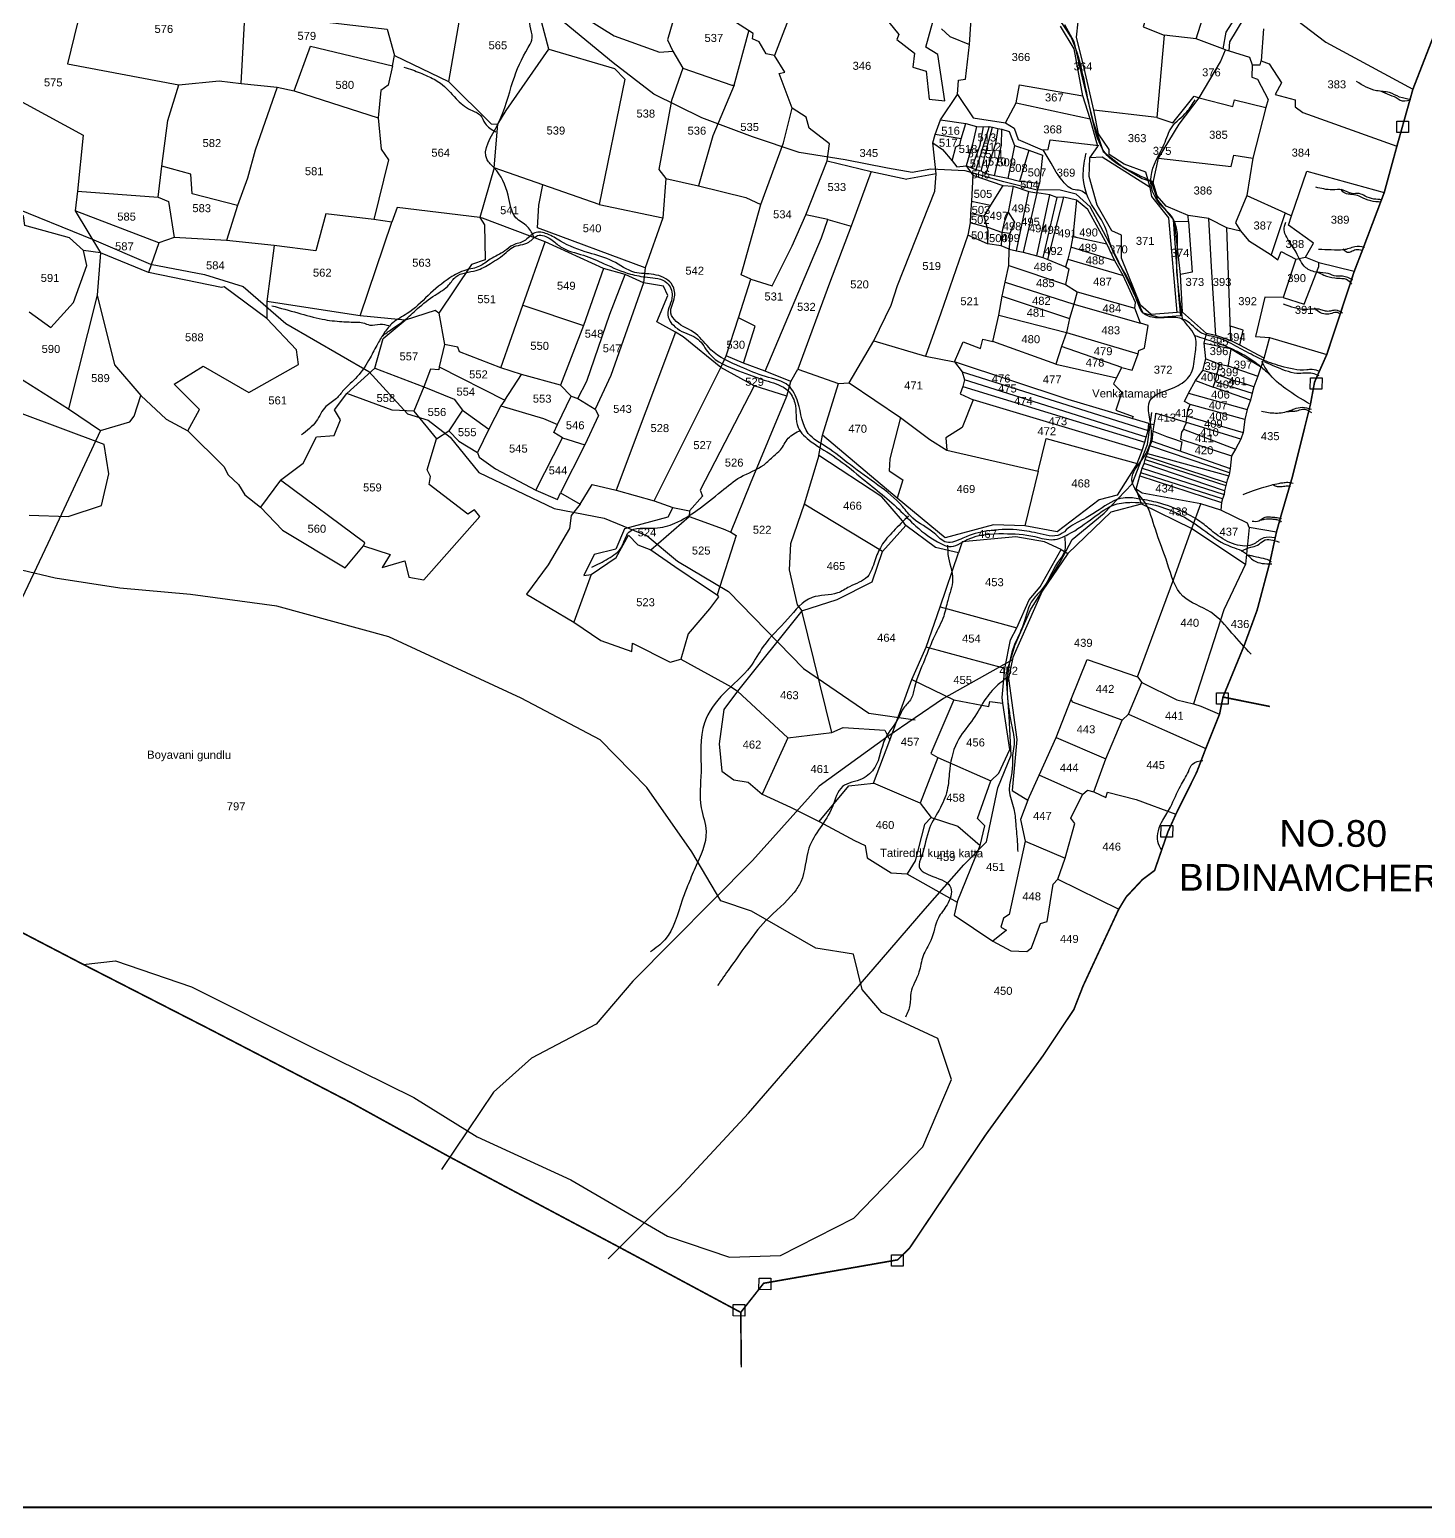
# Model space of a CAD drawing. Header units: inches. Extents: x 179671 to 186598, y 1613440 to 1621634.
# Drawn here: x 182493 to 185109, y 1613440 to 1616213 of the extents above; entities that cross this region are included whole.
import ezdxf
from ezdxf.enums import TextEntityAlignment as Align

# ---------------------------------------------------------------- set-up
doc = ezdxf.new("R2010")
doc.units = ezdxf.units.IN
doc.header["$LTSCALE"] = 15
doc.header["$MEASUREMENT"] = 0
for name, color, linetype in [('PLOT', 7, 'Continuous'), ('PLOT NO', 7, 'Continuous'), ('ROAD', 1, 'Continuous'), ('STREAM', 4, 'Continuous'), ('text1', 7, 'Continuous'), ('VILLAGE BOUNADRY', 5, 'Continuous'), ('VILLAGE BOUNADRY STONES', 1, 'Continuous')]:
    doc.layers.add(name, color=color, linetype=linetype)
doc.styles.get("Standard").update_dxf_attribs({"font": 'arial.ttf'})

msp = doc.modelspace()

# ---------------------------------------------------------------- linework, layer by layer
at = {"layer": 'PLOT'}
for points in [[(184593.1, 1615916.6), (184585, 1615945.1), (184544.5, 1615960.3), (184516.3, 1615978.6), (184516.5, 1615988.1), (184496.3, 1616016.9), (184487.8, 1616061.7), (184469.8, 1616140.6), (184455.2, 1616198.5), (184461.4, 1616256), (184444.6, 1616272.1), (184386.8, 1616302.5), (184377.8, 1616294.4), (184333.8, 1616356.7), (184272.7, 1616419.1), (184279.5, 1616506.8), (184271.5, 1616531.5), (184255.8, 1616537.2), (184226.7, 1616547.8), (184226.8, 1616567.2), (184211.9, 1616576.9), (184198.5, 1616543.5), (184141.1, 1616547.8), (184086.6, 1616688.1)], [(182493.5, 1616652.3), (182512.6, 1616599.1), (182547.4, 1616601.7), (182561.7, 1616482.1), (182585, 1616470.7), (182585.2, 1616429.7), (182613.8, 1616409.7), (182734.3, 1616361.7), (182740.2, 1616326.9), (182805.5, 1616310.5), (182809.1, 1616294.7), (182847.6, 1616283.9), (182852.6, 1616257.9), (182896.5, 1616236.9), (182970.2, 1616235.7), (183163.2, 1616213.4), (183176.9, 1616164.2), (183278.3, 1616115.6), (183357.8, 1616036.1), (183370.7, 1616035.5), (183386, 1616061.1), (183466.4, 1616176.2), (183444, 1616258.5), (183460.1, 1616267.8)], [(183489.3, 1616507.1), (183523, 1616501.2), (183554.2, 1616566.2), (183613.5, 1616558.5), (183688.6, 1616546.2), (183804.4, 1616507.8), (183908.2, 1616467.9), (183923.4, 1616458.3), (183942.5, 1616435.8), (184038, 1616385.6), (184028.4, 1616345.2), (183992, 1616321.4), (183898, 1616359.3), (183887.2, 1616330.1), (183918.8, 1616285.3), (183915.4, 1616274.6), (183928.2, 1616264.6), (183888.9, 1616164.3)], [(184654.9, 1616465.8), (184620, 1616344.6), (184580.2, 1616217.8), (184619.4, 1616202.4), (184606.2, 1616047.8), (184487.8, 1616061.7)], [(184679.8, 1616195.5), (184728, 1616347.8), (184760.8, 1616439.8)], [(184861.4, 1616404.5), (184808.2, 1616326.6), (184778.7, 1616276.6), (184735.5, 1616208), (184729.5, 1616176.3)], [(184734.4, 1616174.4), (184741.2, 1616172.5), (184742.9, 1616189.6), (184841.3, 1616353.3), (184871.7, 1616401.2)], [(183316, 1616335.5), (183278.3, 1616115.6)], [(182601.7, 1616305), (182563.6, 1616148.3), (182772.7, 1616109.1), (182847.9, 1616116.4), (182889.6, 1616111.7), (182956.6, 1616104.8), (182988.6, 1616098.1), (183019.1, 1616181.4), (183173, 1616144.7), (183176.9, 1616164.2)], [(182625.7, 1615460.9), (182680.7, 1615477.2), (182689.1, 1615487.7), (182701.4, 1615526.5), (182749.1, 1615481.9), (182789.5, 1615460.6), (182857.1, 1615393.4), (182864.9, 1615377.9), (182884.2, 1615360), (182896.4, 1615340.5), (182925.7, 1615317.1), (182966.7, 1615274.2), (183084.2, 1615203.2), (183118.8, 1615244.7), (183168.4, 1615228.2), (183153.8, 1615203.8), (183196.1, 1615216.4), (183203.8, 1615185.9), (183232.1, 1615180.7), (183336.5, 1615299.7), (183326.5, 1615312.5), (183314.3, 1615304.2), (183241.7, 1615359.5), (183244.4, 1615375), (183238, 1615387.3), (183255.6, 1615445.6), (183278.4, 1615460.2), (183297.3, 1615440.9), (183332.2, 1615419.7), (183335.8, 1615410.8), (183366.2, 1615389.3), (183441.8, 1615349.3), (183482.7, 1615331.7), (183488.3, 1615343.9), (183524.7, 1615322.8), (183547.3, 1615359.8), (183592.1, 1615349.4), (183663.4, 1615329.2), (183698.4, 1615316.8), (183729.6, 1615310.4), (183729.5, 1615299.9), (183793.2, 1615276.9), (183807.2, 1615270.5), (183844.5, 1615361.7), (183912.5, 1615525.5), (183919.9, 1615552.8), (183933, 1615576.2), (184008.9, 1615549.3), (184029.2, 1615550.2), (184075.3, 1615629.1), (184108.1, 1615696.1), (184119.5, 1615733), (184189.7, 1615910), (184192.1, 1615941.9), (184192.1, 1615941.9), (184186.2, 1616000.2), (184190.2, 1616015.8), (184200.3, 1616043.2), (184232, 1616091.1), (184233.8, 1616117.9), (184247.2, 1616119.6), (184254.8, 1616184.5), (184260.2, 1616270.7)], [(183509.3, 1616250.2), (183588.4, 1616201.1), (183673.5, 1616170.1), (183698.7, 1616172.4), (183717.2, 1616140.6), (183696, 1616079.4), (183672.1, 1615950.6), (183685.2, 1615933.7), (183746.9, 1615919.7), (183835.6, 1615897.8), (183863.8, 1615885), (183906.3, 1616000.6), (183922.1, 1616065.3), (183897.8, 1616130.1), (183908.6, 1616133), (183888.9, 1616164.3), (183873.3, 1616167.4), (183860.2, 1616189.6), (183848.2, 1616195.6), (183848.9, 1616205.2), (183791.4, 1616242.4)], [(183708.7, 1616261.9), (183688.6, 1616193.6), (183698.7, 1616172.4)], [(184095.2, 1616236.3), (184122, 1616203.3), (184118.6, 1616194.2), (184151.4, 1616168.5), (184148.4, 1616142), (184173.8, 1616134.6), (184179.3, 1616082), (184208.3, 1616079.1), (184195.2, 1616166.1), (184173, 1616179.4), (184191.1, 1616245.2)], [(184828.2, 1616261), (184922.7, 1616189.3), (185086, 1616101)], [(182889.6, 1616111.7), (182896.5, 1616236.9)], [(184202.4, 1616214.1), (184217.6, 1616199.5), (184254.8, 1616184.5)], [(184830.1, 1615270.3), (184779.1, 1615279), (184776, 1615287.5), (184725.7, 1615311.9), (184688.1, 1615323.2), (184578.7, 1615343.4), (184567.1, 1615351), (184574.1, 1615375.8), (184576.1, 1615381.5), (184578.4, 1615390.1), (184582, 1615399.4), (184584, 1615406.4), (184585.6, 1615412.2), (184588.6, 1615418), (184590.4, 1615424), (184593, 1615432), (184597.3, 1615440.8), (184598.9, 1615459.7), (184601.2, 1615472.3), (184603.2, 1615485.6), (184603.8, 1615493.6), (184660.6, 1615476.7), (184662.7, 1615487.8), (184664, 1615499.1), (184668.6, 1615509.4), (184657.8, 1615515.2), (184665.5, 1615531.2), (184678.7, 1615554.6), (184691.9, 1615573.2), (184697.5, 1615595.3), (184694.9, 1615624.4), (184699.3, 1615642.7), (184654.1, 1615683.1), (184644.3, 1615682.1), (184595.2, 1615678.5), (184575.5, 1615695.8), (184539.9, 1615784), (184539.9, 1615827), (184521.4, 1615835.1), (184494, 1615883.4), (184479, 1615937), (184480.4, 1615972.4), (184495.2, 1615993.7), (184480.8, 1616045.6), (184467.3, 1616088.4), (184451.2, 1616176.5), (184425.5, 1616219.2)], [(184805.7, 1616213.9), (184801.4, 1616154.2), (184816.8, 1616148.5), (184839.8, 1616113.1), (184827.8, 1616091.1), (184865, 1616080.8), (184865.5, 1616068.1), (184879.7, 1616057.1), (185056, 1615994.2)], [(183717.2, 1616140.6), (183809.4, 1616108.4), (183813.8, 1616108.5), (183841.4, 1616212)], [(184606.2, 1616047.8), (184636, 1616037.7), (184675.6, 1616087.8), (184685.2, 1616084.9), (184725.5, 1616151.9), (184734.4, 1616174.4), (184734.4, 1616174.4), (184679.8, 1616195.5), (184619.4, 1616202.4)], [(182307.4, 1616169.4), (182593.5, 1616015), (182582.4, 1615909.9), (182578.1, 1615872.7), (182625.6, 1615794.1), (182619.6, 1615714.6), (182566, 1615501.5)], [(183466.4, 1616176.2), (183589, 1616139.7), (183608.7, 1616119.8), (183560.7, 1615884.6), (183679.8, 1615859.7)], [(184741.2, 1616172.5), (184779.9, 1616161.1), (184784.4, 1616146.4), (184799.5, 1616146.4), (184801.4, 1616154.2)], [(183173, 1616144.7), (183165.2, 1616108.2), (183150.9, 1616098.6), (183146.2, 1616047.1), (183152, 1615988.2), (183165.7, 1615968.3), (183138.3, 1615856.7)], [(184784.4, 1616146.4), (184783.9, 1616123.4), (184794.4, 1616119.6), (184814.8, 1616081.8), (184810.5, 1616066.5), (184785.8, 1615971.5), (184774.6, 1615901.6), (184753.4, 1615850.2), (184763, 1615835.3), (184777.6, 1615817.2), (184820.3, 1615790.6), (184832.8, 1615780.9), (184839.2, 1615796.8), (184866.4, 1615782.5), (184884.4, 1615786.2), (184899.6, 1615812.1), (184852.8, 1615845.8), (184858.3, 1615863.4), (184887.1, 1615947.5), (185032.2, 1615907.1)], [(182733.6, 1615898.2), (182740.5, 1615956.3), (182752.2, 1616041.9), (182772.7, 1616109.1)], [(182956.6, 1616104.8), (182915.7, 1615986.5), (182901.1, 1615934.1), (182882.4, 1615882.8), (182862, 1615816.9)], [(183813.8, 1616108.5), (183773.5, 1616013.6), (183746.9, 1615919.7)], [(184322.5, 1616037.5), (184342.1, 1616075.6), (184348.6, 1616108.8), (184467.3, 1616088.4)], [(182988.6, 1616098.1), (183146.2, 1616047.1)], [(184232, 1616091.1), (184261.9, 1616047.1), (184322.5, 1616037.5), (184338.6, 1616028.1), (184346, 1616006.3), (184390.9, 1615987.1), (184402.4, 1615987.7), (184405.7, 1616006), (184497.1, 1615995.1)], [(184342.1, 1616075.6), (184480.8, 1616045.6)], [(184716.4, 1615639.1), (184708.4, 1615767.9), (184703.4, 1615858.2), (184664.4, 1615864.3), (184623.1, 1615881.4), (184606.8, 1615901.1), (184599, 1615925.7), (184609.2, 1615971.6), (184648, 1616035.6), (184685.2, 1616084.9), (184748.4, 1616068.7), (184751.8, 1616081), (184810.5, 1616066.5)], [(183845.1, 1615744.9), (183884.8, 1615732.1), (183922.6, 1615807.2), (183947.9, 1615865.2), (183988, 1615966.4), (183992.4, 1615998.6), (183954.4, 1616027.6), (183948.3, 1616048.2), (183922.1, 1616065.3)], [(183560.7, 1615884.6), (183455.2, 1615921.5), (183363.5, 1615953.5), (183370.7, 1616035.5)], [(184200.3, 1616043.2), (184247.8, 1616036.5), (184268, 1616031.1), (184280.8, 1616030.1), (184291.4, 1616030.8), (184297.9, 1616029.6), (184307.7, 1616027.2), (184315.3, 1616025.8), (184328.8, 1616021.6), (184338.9, 1615995.5), (184366, 1615986.6), (184391.8, 1615977.2), (184386.2, 1615923.8)], [(184222.5, 1615966.8), (184228.9, 1615992.9), (184236.5, 1615996.8), (184239.1, 1616007.9), (184247.8, 1616036.5)], [(184268, 1616031.1), (184260.5, 1615997.6), (184248.6, 1615957.3)], [(184258.9, 1615952.9), (184274.9, 1615996.2), (184280.8, 1616030.1)], [(184291.4, 1616030.8), (184277.4, 1615984.1), (184266.5, 1615949.8)], [(184276.3, 1615946.9), (184290.9, 1616004.3), (184297.9, 1616029.6)], [(184307.7, 1616027.2), (184303.2, 1615998.9), (184285.2, 1615942.3)], [(184301.6, 1615938.6), (184315, 1615996), (184315.3, 1616025.8)], [(184186.2, 1616000.2), (184204.3, 1615987.6), (184222.5, 1615966.8), (184231.1, 1615955.5), (184248.6, 1615957.3), (184261.1, 1615939.5), (184258.7, 1615891), (184256.6, 1615867), (184256.1, 1615850.1), (184251.9, 1615827.1), (184201.3, 1615681.1), (184172.5, 1615600.6)], [(184239.1, 1616007.9), (184190.2, 1616015.8)], [(184338.9, 1615995.5), (184326.3, 1615933.5)], [(183988, 1615966.4), (184070.4, 1615946.7), (184137.2, 1615932.4)], [(184366, 1615986.6), (184348.5, 1615927.7)], [(184644.3, 1615682.1), (184628.7, 1615860), (184596.3, 1615899.4), (184593.1, 1615916.6), (184503.2, 1615973.7), (184480.4, 1615972.4)], [(184609.2, 1615971.6), (184745.4, 1615956), (184750.3, 1615977.4), (184785.8, 1615971.5)], [(182882.4, 1615882.8), (182797.5, 1615904.7), (182795.1, 1615941.7), (182740.5, 1615956.3)], [(183363.5, 1615953.5), (183336.5, 1615860.3), (183345.4, 1615846.5), (183346.7, 1615780.7), (183321.2, 1615772.5), (183260.1, 1615681), (183252.8, 1615685.7), (183196.6, 1615667.9)], [(184070.4, 1615946.7), (184033, 1615844), (183992.5, 1615737.2), (183933, 1615576.2)], [(184192.1, 1615941.9), (184137.2, 1615932.4)], [(184416.3, 1615585.3), (184530.5, 1615559.6), (184540.5, 1615579), (184559.4, 1615573.8), (184570.9, 1615604.5), (184572.3, 1615611.2), (184582.5, 1615615.5), (184589.9, 1615657.7), (184575.3, 1615662.4), (184564.6, 1615690.2), (184566.2, 1615701), (184542.6, 1615751.8), (184527.4, 1615779.2), (184512.3, 1615810.7), (184476.4, 1615875.6), (184455.2, 1615893.1), (184431.4, 1615898.2), (184418.3, 1615897.6), (184405.1, 1615903), (184381.1, 1615906.8), (184386.2, 1615923.8), (184348.5, 1615927.7), (184326.3, 1615933.5), (184301.6, 1615938.6), (184285.2, 1615942.3), (184276.3, 1615946.9), (184266.5, 1615949.8), (184258.9, 1615952.9), (184248.6, 1615957.3)], [(184261.1, 1615939.5), (184317.1, 1615920.2), (184336.5, 1615919), (184365.8, 1615908.8), (184381.1, 1615906.8)], [(183140, 1615578), (183155.7, 1615633.6), (183196.6, 1615667.9), (183112.7, 1615676.1), (182937.2, 1615703), (182937.4, 1615671), (182857.5, 1615730.1), (182852.6, 1615729.3), (182715.9, 1615756.9), (182625.6, 1615794.1), (182593.9, 1615798.5), (182567.7, 1615821.9), (182484, 1615845.5), (182481.2, 1615863.7), (182422.4, 1615886.7), (182319.2, 1615915.5)], [(182582.4, 1615909.9), (182733.6, 1615898.2), (182753.1, 1615890.4), (182763.8, 1615823)], [(183646.5, 1615766), (183444.7, 1615841.2), (183447.6, 1615883.3), (183455.2, 1615921.5)], [(183685.2, 1615933.7), (183679.8, 1615859.7), (183646.5, 1615766), (183643.5, 1615737.9), (183582.2, 1615564.2), (183553.3, 1615501), (183559.5, 1615489.3), (183533.8, 1615433.8), (183488.3, 1615343.9)], [(184317.1, 1615920.2), (184294, 1615883.3), (184281.7, 1615863), (184289.2, 1615835.7), (184288.6, 1615810.7)], [(184336.5, 1615919), (184327.4, 1615870.1), (184339.2, 1615851.6), (184330.3, 1615830.2), (184329.2, 1615801)], [(184342.8, 1615798), (184365.8, 1615908.8)], [(183919.9, 1615552.8), (183871.7, 1615572.1), (183831.2, 1615587.3), (183798.5, 1615600.7), (183821.4, 1615672.4), (183845.1, 1615744.9), (183826.7, 1615752.9), (183863.8, 1615885)], [(184258.7, 1615891), (184294, 1615883.3)], [(184381.1, 1615906.8), (184355.1, 1615795.4)], [(184380.7, 1615788.4), (184405.1, 1615903)], [(184418.3, 1615897.6), (184392.5, 1615785.6)], [(184401.5, 1615781.4), (184431.4, 1615898.2)], [(184455.2, 1615893.1), (184448.6, 1615824.7), (184444.7, 1615804.8), (184439.2, 1615782.5), (184435, 1615767.6)], [(184774.6, 1615901.6), (184846.2, 1615869.3), (184858.3, 1615863.4)], [(183912.5, 1615525.5), (183851.1, 1615544.5), (183788.4, 1615579.2), (183718.2, 1615636.3), (183703.5, 1615645.5), (183668.3, 1615664.8), (183689.3, 1615713.8), (183681.3, 1615731.6), (183643.5, 1615737.9), (183609.4, 1615753.3), (183568.6, 1615764.9), (183459.2, 1615814.8), (183342, 1615858.9), (183336.5, 1615860.3), (183182, 1615878.9), (183172.1, 1615851.5), (183138.3, 1615856.7), (183048.4, 1615867.2), (183029.4, 1615797.8), (182951.3, 1615807.8), (182862, 1615816.9), (182763.8, 1615823), (182734.9, 1615813), (182578.1, 1615872.7)], [(183871.7, 1615572.1), (183977, 1615822), (183989.4, 1615856.8), (184033, 1615844)], [(183989.4, 1615856.8), (183947.9, 1615865.2)], [(184281.7, 1615863), (184256.6, 1615867)], [(184327.4, 1615870.1), (184319.6, 1615851.3), (184315.3, 1615832.2), (184314, 1615807.1)], [(184654.1, 1615683.1), (184650.4, 1615753.5), (184639.3, 1615853.4), (184665, 1615853), (184664.4, 1615864.3)], [(184703.4, 1615858.2), (184736.6, 1615841.7), (184763, 1615835.3)], [(184846.2, 1615869.3), (184820.3, 1615790.6)], [(183112.7, 1615676.1), (183172.1, 1615851.5)], [(184226.3, 1615590), (184242.6, 1615626.9), (184275.4, 1615614.6), (184279.8, 1615632.2), (184298.6, 1615628.1), (184309.5, 1615677.2), (184315.9, 1615712.9), (184321.6, 1615739), (184328.3, 1615770.2), (184329.2, 1615801), (184314, 1615807.1), (184288.6, 1615810.7), (184251.9, 1615827.1)], [(184330.3, 1615830.2), (184315.3, 1615832.2), (184291.2, 1615840.7), (184256.1, 1615850.1)], [(184665, 1615853), (184672.3, 1615758), (184650.4, 1615753.5)], [(184736.6, 1615841.7), (184743.7, 1615629.9)], [(182492, 1615683.7), (182532.8, 1615653.8), (182575.2, 1615700.9), (182600.1, 1615770.5), (182593.9, 1615798.5)], [(182734.9, 1615813), (182715.9, 1615756.9)], [(182951.3, 1615807.8), (182937.2, 1615703)], [(183376.4, 1615578.2), (183417.4, 1615696.1), (183459.2, 1615814.8)], [(184329.2, 1615801), (184342.8, 1615798), (184355.1, 1615795.4), (184380.7, 1615788.4), (184392.5, 1615785.6), (184401.5, 1615781.4), (184435, 1615767.6), (184441, 1615764.1), (184434.7, 1615734.4), (184456.6, 1615721.2), (184450.3, 1615697.6), (184442.5, 1615671.1), (184436.7, 1615644.4), (184427.3, 1615618.3), (184416.3, 1615585.3), (184298.6, 1615628.1)], [(184527.4, 1615779.2), (184444.7, 1615804.8)], [(184448.6, 1615824.7), (184512.3, 1615810.7)], [(184328.3, 1615770.2), (184434.7, 1615734.4)], [(184439.2, 1615782.5), (184542.6, 1615751.8)], [(184866.4, 1615782.5), (184843, 1615710.4), (184808.6, 1615710.9), (184791.1, 1615637.3), (184817.1, 1615635.1), (184924.5, 1615603.4)], [(184843, 1615710.4), (184882.4, 1615698), (184909.9, 1615768.6), (184909.9, 1615776)], [(184884.4, 1615786.2), (184909.9, 1615776), (184976, 1615759.4)], [(183568.6, 1615764.9), (183531, 1615657.6), (183488.2, 1615545.7)], [(183520.2, 1615521.1), (183537.6, 1615553.3), (183580.5, 1615678.8), (183609.4, 1615753.3)], [(184321.6, 1615739), (184450.3, 1615697.6), (184575.3, 1615662.4)], [(184456.6, 1615721.2), (184564.6, 1615690.2)], [(182619.6, 1615714.6), (182652.1, 1615584.2), (182701.4, 1615526.5)], [(183417.4, 1615696.1), (183531, 1615657.6)], [(184315.9, 1615712.9), (184442.5, 1615671.1)], [(182789.5, 1615460.6), (182811.3, 1615500.4), (182763.8, 1615547.8), (182818, 1615581.7), (182903.8, 1615532.3), (182997.1, 1615584.6), (182993.2, 1615611.9), (182937.4, 1615671)], [(183260.1, 1615681), (183270.8, 1615622.4)], [(183831.2, 1615587.3), (183852.8, 1615656.5), (183821.4, 1615672.4)], [(184309.5, 1615677.2), (184436.7, 1615644.4)], [(183703.5, 1615645.5), (183592.1, 1615349.4)], [(184436.7, 1615644.4), (184570.9, 1615604.5)], [(184805.9, 1615597.3), (184761.2, 1615621.1), (184743.7, 1615629.9), (184716.4, 1615639.1), (184699.3, 1615642.7)], [(184817.1, 1615635.1), (184806.5, 1615596.2), (184795.3, 1615563.1), (184787.5, 1615542.9), (184784.8, 1615531), (184781.8, 1615518), (184775.4, 1615500.4), (184770.8, 1615481.3), (184767.5, 1615457.5), (184763.2, 1615444.8), (184753.3, 1615426.2), (184746, 1615413.4), (184743.3, 1615389.8), (184741.9, 1615381.6), (184740.6, 1615376), (184737.6, 1615368.1), (184736.8, 1615362.8), (184735.2, 1615358), (184732.5, 1615347.9), (184731.9, 1615341), (184729, 1615333.1), (184727.1, 1615325.7), (184725.7, 1615311.9)], [(184761.2, 1615621.1), (184767.5, 1615648.9), (184742.1, 1615656.9)], [(183441.8, 1615349.3), (183491.8, 1615447), (183475.8, 1615457.3), (183482.5, 1615472), (183507.8, 1615525.5), (183488.2, 1615545.7), (183414.8, 1615565.7), (183376.4, 1615578.2), (183298.8, 1615608.5), (183295.7, 1615617.2), (183270.8, 1615622.4), (183260.8, 1615580.4), (183260.2, 1615574.8), (183244.5, 1615576), (183231.7, 1615542.6), (183213, 1615497.5), (183255.6, 1615445.6)], [(184075.3, 1615629.1), (184172.5, 1615600.6), (184226.3, 1615590), (184240.8, 1615570.9), (184245.1, 1615556), (184242.2, 1615543.6), (184237.4, 1615529.6), (184261.6, 1615518.2), (184241.1, 1615466.3), (184210.3, 1615447.3), (184212.2, 1615424.4)], [(184540.5, 1615579), (184427.3, 1615618.3)], [(184694.9, 1615624.4), (184744.1, 1615615), (184803.2, 1615579)], [(184744.4, 1615614.2), (184739.2, 1615579.5)], [(182434.2, 1615583.8), (182566, 1615501.5), (182625.7, 1615460.9), (182526.9, 1615248.9), (182418.8, 1615021.5)], [(183213, 1615497.5), (183172.6, 1615499), (183087.6, 1615530.3), (183140, 1615578), (183231.7, 1615542.6), (183288.5, 1615519.6), (183304.5, 1615499), (183353.5, 1615463.5), (183332.2, 1615419.7)], [(183260.8, 1615580.4), (183383.5, 1615518), (183414.8, 1615565.7)], [(183663.4, 1615329.2), (183788.4, 1615579.2), (183798.5, 1615600.7)], [(184590.8, 1615474.2), (184439.7, 1615518.8), (184226.3, 1615590)], [(184697.5, 1615595.3), (184724.1, 1615585.3)], [(184781.8, 1615518), (184711.7, 1615542.4), (184715, 1615553), (184718.5, 1615566.2), (184724.1, 1615585.3), (184736.1, 1615582.6), (184739.5, 1615582.3), (184795.3, 1615563.1)], [(184569, 1615398.8), (184531.5, 1615339.6), (184497.5, 1615331.2), (184419, 1615270.9), (184358.2, 1615282.5), (184299.9, 1615283.8), (184209.3, 1615260), (184119, 1615334), (183979.3, 1615452.4), (184008.9, 1615549.3)], [(184029.2, 1615550.2), (184125.4, 1615485.1), (184180.5, 1615444.2), (184212.2, 1615424.4), (184383.7, 1615384.6), (184398.5, 1615445.8), (184569, 1615398.8), (184578.2, 1615423.7), (184583.4, 1615439.2), (184585.9, 1615448.4), (184589.4, 1615461), (184590.8, 1615474.2), (184601.2, 1615472.3)], [(184240.8, 1615570.9), (184589.4, 1615461)], [(184585.9, 1615448.4), (184245.1, 1615556)], [(184530.5, 1615559.6), (184524.6, 1615548.7), (184540, 1615532.9), (184528.8, 1615498.8), (184561.6, 1615487.4), (184559.1, 1615481.9)], [(184678.7, 1615554.6), (184711.7, 1615542.4)], [(184718.5, 1615566.2), (184691.9, 1615573.2)], [(184715, 1615553), (184784.8, 1615531)], [(184787.5, 1615542.9), (184763.3, 1615550.9), (184747.1, 1615555.2), (184718.5, 1615566.2)], [(182963, 1615367.8), (183005.3, 1615399.6), (183030.9, 1615448.8), (183063.8, 1615451.5), (183075.7, 1615480.8), (183064.4, 1615499.8), (183087.6, 1615530.3)], [(183507.8, 1615525.5), (183520.2, 1615521.1), (183553.3, 1615501)], [(183851.1, 1615544.5), (183750, 1615349.1), (183754.1, 1615337.8), (183729.6, 1615310.4)], [(184242.2, 1615543.6), (184583.4, 1615439.2)], [(184665.5, 1615531.2), (184775.4, 1615500.4)], [(183304.5, 1615499), (183278.4, 1615460.2)], [(183383.5, 1615518), (183376.4, 1615507.1), (183353.5, 1615463.5)], [(183376.4, 1615507.1), (183456.3, 1615483.3), (183482.5, 1615472)], [(184578.2, 1615423.7), (184261.6, 1615518.2)], [(184770.8, 1615481.3), (184668.6, 1615509.4)], [(184125.4, 1615485.1), (184105.3, 1615408.1), (184104.2, 1615385.2), (184129.6, 1615368.6), (184119, 1615334)], [(184661.3, 1615476.1), (184657.8, 1615469.3), (184655.9, 1615463.7), (184651.9, 1615457.6), (184650.3, 1615444.9), (184746, 1615413.4)], [(184763.2, 1615444.8), (184661.3, 1615476.1)], [(184662.7, 1615487.8), (184767.5, 1615457.5)], [(183491.8, 1615447), (183533.8, 1615433.8)], [(184426.5, 1615238), (184395.3, 1615252.2), (184341.3, 1615261.9), (184240.7, 1615252.3), (184234.4, 1615231.7), (184191.1, 1615241.6), (184135.5, 1615283.1), (184129.1, 1615291.5), (184090.5, 1615336.7), (183972, 1615413.9), (183979.3, 1615452.4)], [(184597.3, 1615440.8), (184743.3, 1615389.8)], [(184598.9, 1615459.7), (184624.3, 1615450), (184631.4, 1615447.3), (184640.7, 1615444.1), (184652.6, 1615439.8), (184649.4, 1615422.3)], [(184655.9, 1615463.7), (184753.3, 1615426.2)], [(183972, 1615413.9), (183944.9, 1615322.9), (183919.4, 1615248.5), (183916.6, 1615200), (183931.6, 1615133.8), (183940.2, 1615123), (183819.6, 1614972.5), (183794.2, 1614937.9), (183785.2, 1614873.6), (183790.6, 1614822.4), (183812.7, 1614805.9), (183840, 1614801.9), (183865.9, 1614779.4)], [(184736.8, 1615362.8), (184585.6, 1615412.2)], [(184588.6, 1615418), (184740.6, 1615376)], [(184741.9, 1615381.6), (184593, 1615432)], [(184383.7, 1615384.6), (184358.2, 1615282.5)], [(184578.4, 1615390.1), (184731.9, 1615341)], [(184732.5, 1615347.9), (184582, 1615399.4)], [(184584, 1615406.4), (184735.2, 1615358)], [(183118.8, 1615244.7), (183121.3, 1615250.3), (182963, 1615367.8), (182925.7, 1615317.1)], [(184574.1, 1615375.8), (184727.1, 1615325.7)], [(184729, 1615333.1), (184576.1, 1615381.5)], [(184231.9, 1614576.4), (184274.8, 1614682.7), (184283.4, 1614719.7), (184270, 1614733.5), (184294.7, 1614804.3), (184309.9, 1614818.3), (184330.3, 1614862.8), (184317.4, 1614949.8), (184315.8, 1614960.6), (184321.1, 1615014.9), (184331.8, 1615068.5), (184343.5, 1615090.8), (184366.6, 1615143.3), (184387.4, 1615168), (184426.5, 1615238), (184438.9, 1615230.3), (184520, 1615308.7), (184576.9, 1615323.5), (184567.1, 1615351)], [(183524.7, 1615322.8), (183508.3, 1615301.9), (183504.9, 1615277.5), (183465, 1615209.1), (183424.4, 1615154.2), (183513, 1615101.4), (183563.5, 1615067.1), (183621.5, 1615046.9), (183622.7, 1615062.1), (183693.6, 1615026.7), (183713.6, 1615032.2), (183808.2, 1614980.6), (183819.6, 1614972.5), (183914.1, 1614885), (183865.9, 1614779.4), (183919.2, 1614754.9), (183972.7, 1614727.7), (184039.1, 1614692.4), (184059.4, 1614682.7), (184062.7, 1614659.7), (184107.7, 1614631.5), (184137.3, 1614629.9), (184231.9, 1614576.4), (184225.9, 1614552.1), (184298.2, 1614503.4), (184332.5, 1614485.5), (184362.1, 1614483.9), (184371, 1614491.2), (184387.8, 1614536.6), (184400.1, 1614540.3), (184411.8, 1614610.5), (184420.4, 1614619.7), (184534.7, 1614563.8)], [(183698.4, 1615316.8), (183689.4, 1615298.6), (183608, 1615276.6), (183591.5, 1615238.3), (183551, 1615228.2), (183531.9, 1615188.8), (183545.4, 1615191.1), (183513, 1615101.4)], [(183657.5, 1615237), (183729.5, 1615299.9)], [(184091.4, 1615234), (183944.9, 1615322.9)], [(184438.9, 1615230.3), (184391, 1615159.5), (184365, 1615100.6), (184336, 1615035.1), (184327.9, 1614995.8), (184343.4, 1614881.7), (184335, 1614785.7), (184364.1, 1614767.8), (184385.5, 1614814.6), (184417.2, 1614885.6), (184445.1, 1614957.3), (184475.3, 1615031.9), (184569.8, 1614999), (184637.6, 1615182.7), (184671.7, 1615277.3), (184688.1, 1615323.2)], [(184576.9, 1615323.5), (184671.7, 1615277.3), (184772.4, 1615210.4)], [(183996.9, 1614895), (183940.2, 1615123), (184006.9, 1615144), (184072.2, 1615177), (184091.4, 1615234), (184135.5, 1615283.1)], [(184779.1, 1615279), (184772.4, 1615210.4), (184731.5, 1615124.9), (184674.5, 1614948.2), (184688.1, 1614944.3), (184723.6, 1614929.4)], [(183545.4, 1615191.1), (183592.3, 1615222.8), (183615.7, 1615264.9), (183632.7, 1615246.3), (183657.5, 1615237), (183702.1, 1615205.9), (183758.1, 1615168.5), (183781.4, 1615153), (183784.4, 1615148.8), (183767.1, 1615126.9), (183727.5, 1615079.8), (183713.6, 1615032.2)], [(183807.2, 1615270.5), (183817.5, 1615264.2), (183781.4, 1615153)], [(183972.7, 1614727.7), (184028.3, 1614794.7), (184074.5, 1614799.8), (184105.5, 1614880.4), (184146.9, 1614994.1), (184173.2, 1615054.8), (184199.7, 1615130.3), (184234.4, 1615231.7)], [(184199.7, 1615130.3), (184343.5, 1615090.8)], [(184321.1, 1615014.9), (184173.2, 1615054.8)], [(184146.9, 1614994.1), (184225.5, 1614956.2), (184290.7, 1614943.4), (184292.6, 1614953), (184317.4, 1614949.8)], [(184569.8, 1614999), (184577.7, 1614988.5), (184643.2, 1614955.7), (184674.5, 1614948.2)], [(184487.7, 1614783.4), (184510.3, 1614845.3), (184540.9, 1614917.8), (184552.6, 1614929.4), (184577.7, 1614988.5)], [(184225.5, 1614956.2), (184182, 1614855.5), (184195.5, 1614847.9), (184294.7, 1614804.3)], [(184540.9, 1614917.8), (184447.7, 1614951.8), (184445.1, 1614957.3)], [(184552.6, 1614929.4), (184620.5, 1614899.1), (184697.7, 1614864.8)], [(183914.1, 1614885), (183996.9, 1614895), (184018.2, 1614904.4), (184095.9, 1614899), (184105.5, 1614880.4)], [(184417.2, 1614885.6), (184510.3, 1614845.3)], [(184195.5, 1614847.9), (184162.4, 1614762.4), (184074.5, 1614799.8)], [(184466.3, 1614778.3), (184385.5, 1614814.6)], [(184420.4, 1614619.7), (184434.3, 1614658.9), (184452, 1614724), (184444.4, 1614734.1), (184466.3, 1614778.3), (184475.8, 1614786.6), (184487.7, 1614783.4), (184510, 1614773), (184513.7, 1614783), (184566.9, 1614769.1), (184641.7, 1614741.7)], [(184162.4, 1614762.4), (184182.8, 1614735.6), (184233, 1614719.2), (184274.8, 1614682.7)], [(184364.1, 1614767.8), (184350.4, 1614731.4), (184358.9, 1614691.2), (184329.4, 1614553.2), (184318.2, 1614546.6), (184313.4, 1614530), (184323.9, 1614524.1), (184298.2, 1614503.4)], [(184182.8, 1614735.6), (184170.1, 1614722.4), (184152.9, 1614654.3), (184137.8, 1614629.7)], [(184358.9, 1614691.2), (184434.3, 1614658.9)]]:
    msp.add_lwpolyline(points, dxfattribs=at)
at = {"layer": 'ROAD'}
for points in [[(181923.2, 1616368.1), (181908.4, 1616145.2), (181909.4, 1616094.4), (181945.3, 1616068.2), (182021.2, 1616056.3), (182107.6, 1616020.6), (182189.2, 1615972.1), (182274.9, 1615926), (182450.3, 1615884.4), (182613.2, 1615818.2), (182719.2, 1615773.1), (182820.7, 1615753.6), (182893.1, 1615731.2), (182973.3, 1615661.6), (183128.4, 1615571.7), (183201.2, 1615492.5), (183240.1, 1615480.2), (183281.1, 1615448.7), (183335, 1615382), (183476.3, 1615314.8), (183569.7, 1615296.4), (183650.2, 1615263.6), (183707.5, 1615215.9), (183803, 1615159.2)], [(184432.8, 1616221.9), (184450.4, 1616190.6), (184468, 1616114.1), (184486.4, 1616039.4), (184505.1, 1615983.8), (184543.2, 1615954.3), (184578.5, 1615933.2), (184595.2, 1615927.8), (184607.1, 1615892.8), (184636.7, 1615856.4), (184647.2, 1615706.5), (184650.3, 1615675.8), (184610.6, 1615673), (184580.1, 1615680.7), (184553.6, 1615738.7), (184516.2, 1615814.6), (184480.9, 1615880.6), (184454.4, 1615904), (184424.6, 1615911.7), (184379.3, 1615912.2), (184319.3, 1615927.5), (184246.5, 1615947.8), (184182.5, 1615950.7), (184147.3, 1615944.6), (184100.8, 1615952.7), (184021.9, 1615968.4), (183935.3, 1615982.2), (183847.7, 1616011.8), (183752.8, 1616047.1), (183663, 1616091.4), (183586.5, 1616150.4), (183494.7, 1616226.2)], [(182491.9, 1615302.2), (182565, 1615299.6), (182627.3, 1615320.5), (182641.3, 1615379.8), (182632.4, 1615434.6), (182474.1, 1615494.3)], [(183577.5, 1613907.6), (183711.1, 1614041.7), (183840.6, 1614180.8), (184074.4, 1614451.2), (184171.6, 1614564), (184244.4, 1614646.8), (184286.5, 1614689.7), (184307.9, 1614790.7), (184332.8, 1614852.4), (184329.3, 1614925.5), (184323.7, 1615003.7), (184339.5, 1615058.1), (184369.3, 1615124.9), (184424.5, 1615214), (184447.5, 1615256.9), (184507.4, 1615305.9), (184559.7, 1615360.8), (184588.6, 1615435), (184596.6, 1615494.8)], [(182593.5, 1614459.7), (182653.5, 1614466.9), (182796.2, 1614417.8), (183013.1, 1614309.3), (183213.2, 1614210.3), (183331.7, 1614136.8), (183507.1, 1614055.9), (183688.9, 1613950.7), (183804.8, 1613910.9), (183900.2, 1613913.9), (184037.8, 1613984.3), (184167.4, 1614117.9), (184221.1, 1614244), (184195.1, 1614321.2), (184090.2, 1614369.9), (184053.8, 1614412.8), (184037.5, 1614479.1), (183966.7, 1614490.2), (183845.9, 1614559.8), (183788.8, 1614579.4), (183734.1, 1614671.3), (183650, 1614791.5), (183562.2, 1614881.2), (183414, 1614958.9), (183166.5, 1615074), (182956.2, 1615131.6), (182794.6, 1615153.3), (182662.1, 1615165.3), (182540.5, 1615184.1), (182477.7, 1615199.1)], [(183803, 1615159.2), (183943.8, 1615014.8), (184066.1, 1614931), (184153.1, 1614918.5)], [(184334, 1615030.3), (184206.3, 1614958.7), (184100, 1614886.1), (183973.1, 1614794.1), (183847.7, 1614654.8), (183623.8, 1614428.6), (183555.1, 1614347.7), (183433.7, 1614284.1), (183362.2, 1614220.3), (183264.7, 1614075.5)]]:
    msp.add_lwpolyline(points, dxfattribs=at)
at = {"layer": 'STREAM'}
for points in [[(184600.3, 1615926), (184552.7, 1615949.3), (184513, 1615976.3), (184488.3, 1616031.7), (184462.7, 1616147.8), (184443.9, 1616200.3), (184399.5, 1616258.8), (184362.3, 1616306.7), (184313.3, 1616369.6), (184271.6, 1616416.3), (184175, 1616508.4), (184137.3, 1616545.6), (184109.4, 1616619.2), (184105.8, 1616650.1), (184088.7, 1616685.7), (184069.3, 1616703.3)], [(183438.7, 1615822.5), (183426, 1615843.1), (183404.5, 1615859.9), (183389.9, 1615901.9), (183363.5, 1615953.5), (183350.6, 1615968.6), (183370.7, 1616035.5), (183398.8, 1616115.5), (183427.4, 1616178.9), (183434.3, 1616192.5), (183430.8, 1616234.4), (183444, 1616258.5), (183421.3, 1616306.9), (183405.2, 1616329.5), (183424.5, 1616372.2), (183432.7, 1616411.1)], [(183194.4, 1616142), (183210.6, 1616136.9), (183238.5, 1616125.5), (183262.8, 1616112.3), (183292.2, 1616083.1), (183319.6, 1616062.1), (183338.2, 1616051.6), (183346.6, 1616036.8), (183366.7, 1616020.9)], [(185082, 1616081.4), (185061.1, 1616086.2), (185041.9, 1616094.4), (185017.8, 1616098), (184980, 1616115.4)], [(184654.3, 1615669.4), (184646.4, 1615728.8), (184643.3, 1615777.2), (184636.3, 1615857.9), (184605.4, 1615893.9), (184595, 1615937), (184619.6, 1615997.6), (184634.4, 1616030.3), (184662, 1616058.2), (184677.9, 1616081)], [(185025, 1616097.8), (185042.2, 1616090.2), (185058.5, 1616082.9), (185061.8, 1616080.6), (185080.6, 1616080.4)], [(184473.4, 1615903.9), (184462.4, 1615910.9), (184449.3, 1615912.7), (184436.9, 1615920.6), (184407.7, 1615961.9), (184392.7, 1615987.2)], [(184911.5, 1615571.3), (184897.3, 1615575.5), (184886.9, 1615574.6), (184838.6, 1615581.6), (184818.9, 1615587.7), (184786.8, 1615601.8), (184753.7, 1615619.3), (184719.3, 1615635.1), (184689.7, 1615643.7), (184659.6, 1615667.6), (184629.5, 1615673), (184603.4, 1615672.2), (184579.9, 1615681.6), (184568.7, 1615704.8), (184550, 1615748.7), (184521.4, 1615803.3), (184508.3, 1615843.7), (184480, 1615891.1), (184468, 1615942.8), (184473.4, 1615980.7)], [(185027.7, 1615893.6), (185012.6, 1615895), (184996.3, 1615900.5), (184985.2, 1615905.1), (184972, 1615905.1), (184953.5, 1615912.2), (184934.9, 1615912.2), (184918.9, 1615913.8), (184903.8, 1615917.1)], [(185026.2, 1615889.3), (185006.8, 1615891.4), (184988, 1615898.8), (184975.9, 1615903), (184967.6, 1615903.8), (184956.3, 1615907.4), (184951.1, 1615913.7)], [(184827, 1615259.6), (184806.2, 1615259.5), (184788.4, 1615248.7), (184717, 1615266.4), (184694.5, 1615284.7), (184660.4, 1615305.7), (184604.6, 1615326.4), (184570.6, 1615333.1), (184542.9, 1615334.4), (184498, 1615312.5), (184473.3, 1615297.2), (184440, 1615277.7), (184424.8, 1615265.9), (184381.4, 1615268.5), (184343.4, 1615274.6), (184288.3, 1615272.7), (184242.5, 1615259.2), (184211.5, 1615251.3), (184188.7, 1615268.4), (184148.7, 1615296.3), (184129, 1615318.5), (184083.2, 1615358.6), (184031.5, 1615396.3), (183986.8, 1615429.9), (183952.5, 1615455.5), (183933, 1615514.1), (183915.4, 1615545), (183872.2, 1615562.2), (183825.7, 1615580.3), (183770.1, 1615612.5), (183741.4, 1615642.4), (183704.8, 1615665.5), (183695, 1615680.9), (183702, 1615711.7), (183695.9, 1615736.3), (183662.8, 1615753.4), (183627.1, 1615757.5), (183585.8, 1615778.5), (183541, 1615794.1), (183487.7, 1615816), (183463.1, 1615829.5), (183439.8, 1615831.4), (183420, 1615816.3), (183399.2, 1615808.7), (183383.5, 1615797.7), (183356.3, 1615782), (183336, 1615768.8), (183310.5, 1615761.7), (183280.8, 1615747.2), (183239.7, 1615713.9), (183200.5, 1615680.1), (183173.4, 1615662.8), (183158.3, 1615645.1), (183145.6, 1615623.9), (183131, 1615597.1), (183106.9, 1615561.9), (183081.2, 1615536.5), (183067.9, 1615520.9), (183048.3, 1615506.1), (183030.2, 1615478.3), (183002.3, 1615452.6)], [(183153.8, 1615638), (183172.2, 1615651.4), (183194.8, 1615667.1), (183220, 1615689.4), (183253.1, 1615714.8), (183278.8, 1615734), (183291.8, 1615749.1), (183330.1, 1615761.2), (183356.8, 1615774.1), (183386.1, 1615794.6), (183397.8, 1615804), (183428.5, 1615814.3), (183445.2, 1615826.3), (183470, 1615819.4), (183488.2, 1615805.4), (183531.1, 1615789.5), (183569.9, 1615773.7), (183619.3, 1615754.3), (183650.9, 1615748.3), (183687.3, 1615737.9), (183697.4, 1615713.8), (183689.3, 1615677.6), (183711.1, 1615649.3), (183745.7, 1615632.1), (183766.5, 1615605.4), (183821.9, 1615572.8), (183877, 1615553.3), (183914.1, 1615535.9), (183927.2, 1615512.9), (183933.4, 1615466.7), (183958.2, 1615440), (184004.8, 1615409.4), (184049.1, 1615374.9), (184122.1, 1615313.2), (184154.3, 1615281.7), (184200.9, 1615249), (184216, 1615243.5), (184250.6, 1615256.3), (184318.5, 1615267.6), (184377.1, 1615262), (184412.1, 1615256.3), (184439.3, 1615265.9), (184487.2, 1615297.8), (184528, 1615322.1), (184559.3, 1615326.3), (184609.5, 1615319.2), (184692.1, 1615275.6), (184738.7, 1615245.7), (184772.1, 1615230.9), (184787.7, 1615217.3), (184821.5, 1615210.9)], [(184973.3, 1615742.9), (184954.2, 1615750.2), (184942.4, 1615750.4), (184927.4, 1615755.1), (184907.1, 1615757.6), (184885.1, 1615766.2), (184867.1, 1615795.1), (184849.3, 1615823.4), (184844.6, 1615836.9), (184847.9, 1615851.7)], [(184909, 1615800.9), (184932.9, 1615800.1), (184955.9, 1615800.2), (184966.7, 1615802.8), (184977.2, 1615806.2), (184994.9, 1615805)], [(184990.9, 1615798.5), (184978.7, 1615799.5), (184970.1, 1615796), (184962.9, 1615795), (184955.3, 1615801.3)], [(184906.1, 1615758.8), (184919, 1615752.3), (184939.5, 1615747.1), (184952.6, 1615746.1), (184961.2, 1615744.5), (184970.6, 1615735.5)], [(182946.9, 1615694.8), (182995.4, 1615681.6), (183041.5, 1615669.7), (183078.3, 1615665.2), (183105.8, 1615664.1), (183117.5, 1615663), (183130.8, 1615658.6), (183149.9, 1615660.2), (183166.3, 1615657.8)], [(184842.8, 1615698.2), (184885.2, 1615688.5), (184912.9, 1615688.1), (184921.6, 1615685.4), (184931.8, 1615685.5), (184940.4, 1615686.9), (184954.1, 1615681.4)], [(184950.8, 1615679.2), (184942.3, 1615682.3), (184931.1, 1615679.8), (184919, 1615679.6), (184906.8, 1615685.5), (184901.4, 1615691.1)], [(184782.5, 1615041.6), (184746.8, 1615081.1), (184706.9, 1615120.3), (184654.8, 1615150.3), (184625.9, 1615211.2), (184603.1, 1615275.8), (184583.8, 1615325.5), (184564.8, 1615352.2), (184559.2, 1615369.2), (184578.5, 1615406.6), (184596.1, 1615458.3), (184592.8, 1615516.8), (184645.7, 1615545.3), (184670.4, 1615568.5), (184677.6, 1615604.6), (184678.4, 1615635.4), (184668.2, 1615652.5), (184652.3, 1615671.3)], [(184677.4, 1615639), (184711.8, 1615627.5), (184739, 1615617.5), (184766.7, 1615604.2), (184797.1, 1615583.9), (184816.9, 1615566.1)], [(184892.1, 1615510.9), (184848, 1615538.9), (184815.3, 1615569.4), (184802.6, 1615590.4)], [(184910.4, 1615563.5), (184897.9, 1615568), (184868.5, 1615567.9), (184847.2, 1615573.1), (184807.9, 1615589.6)], [(184802.1, 1615497), (184828.6, 1615493.7), (184855.4, 1615498.3), (184863.9, 1615501.5), (184878.2, 1615504.4), (184895, 1615501.1)], [(184847.3, 1615496.2), (184860.9, 1615497.1), (184868.3, 1615497.9), (184878.8, 1615501.2), (184895.8, 1615494.6)], [(183546.8, 1615204.5), (183577.3, 1615220.7), (183602.7, 1615242.9), (183616, 1615270.3), (183664.4, 1615278.1), (183702.5, 1615287.1), (183744.3, 1615311.5), (183790, 1615347.3), (183825.2, 1615373.5), (183869.5, 1615396.8), (183888, 1615413.3), (183900.3, 1615424.7), (183914.9, 1615446.3), (183938.2, 1615461.4)], [(184767.5, 1615341.1), (184787.2, 1615348.6), (184802.3, 1615353.4), (184820.1, 1615358.5), (184834.2, 1615361.9), (184842.2, 1615363.1), (184851.3, 1615363.8), (184861.3, 1615362.4)], [(184856.4, 1615356), (184848.6, 1615356.4), (184838.2, 1615355.3), (184830, 1615355.9), (184823.3, 1615359.5)], [(184140.6, 1615301), (184112.1, 1615272.1), (184089.5, 1615244.5), (184077.3, 1615216.9), (184063.3, 1615186.9), (184029.7, 1615168), (184007.5, 1615156.3), (183959.7, 1615147.9), (183914.1, 1615107.8), (183868.2, 1615056.1), (183843.9, 1615018.5), (183794.6, 1614968.2), (183757.9, 1614913.1), (183751.4, 1614820.7), (183751.7, 1614753.8), (183760.9, 1614709.2), (183740.7, 1614641.2), (183726.2, 1614607), (183716.1, 1614580.5), (183683.7, 1614506), (183656.5, 1614483.5)], [(184784.5, 1615291.1), (184797.4, 1615291.7), (184809.1, 1615298.7), (184819.1, 1615298.8), (184828.5, 1615298), (184839.8, 1615295.7)], [(184800.7, 1615293.3), (184807.9, 1615294.7), (184821.7, 1615295.1), (184828.8, 1615294.4), (184836.2, 1615292.1), (184838.8, 1615289.1)], [(184213.8, 1615245.9), (184214.4, 1615228.4), (184223.1, 1615181.5), (184214, 1615142.3), (184206.4, 1615113.1), (184189.2, 1615075.5), (184170.9, 1615032), (184151.8, 1614979.4), (184145.3, 1614958.3), (184131.3, 1614940.5), (184122.3, 1614923.2), (184096.4, 1614882.6), (184077.2, 1614829.2), (184053.7, 1614808.1), (184016.8, 1614793.2), (183997.7, 1614755.6), (183953.8, 1614677.7), (183938.5, 1614614.8), (183926.1, 1614594.8), (183872.9, 1614542), (183835.9, 1614495.9), (183805, 1614452.5), (183782.6, 1614420.3)], [(184432.7, 1615262.9), (184432.6, 1615234.2), (184420, 1615213.5), (184389.8, 1615162.2), (184373.9, 1615144.4), (184356, 1615098.4), (184337.9, 1615056.1), (184327.6, 1615012.6), (184325.8, 1614961.2), (184328.9, 1614935.9), (184333.5, 1614908.9), (184338.3, 1614872.3), (184335.9, 1614856), (184335.4, 1614838.7), (184332.8, 1614812.4), (184329.2, 1614786.9), (184337.8, 1614751.7), (184341.5, 1614723.9), (184344.4, 1614685.2), (184345.1, 1614671.7)], [(184764.8, 1615235), (184782.2, 1615242.3), (184794.5, 1615245.9), (184806, 1615254.4), (184835.1, 1615251.9)], [(184821.1, 1615214.8), (184809.7, 1615220), (184792.9, 1615223.3), (184783.2, 1615225.7), (184777.2, 1615227.2)], [(184326.3, 1614998.5), (184311.4, 1614987), (184285.5, 1614958.5), (184261.8, 1614920.3), (184234.9, 1614883.1), (184217.6, 1614825.7), (184213.8, 1614791), (184200.3, 1614754.1), (184179.8, 1614715.5), (184165, 1614662.6), (184160.3, 1614642.9), (184186.3, 1614624.9), (184219.8, 1614603.3), (184212.7, 1614571.5), (184196.4, 1614547.3), (184182.3, 1614504.7), (184167.7, 1614475.8), (184160, 1614445.1), (184144.8, 1614406.4), (184143, 1614383.8), (184134.8, 1614361.3)], [(184615, 1614673.6), (184607.6, 1614690.4), (184617.2, 1614730.5), (184631.4, 1614754.8), (184650, 1614794.3), (184665, 1614821.2), (184673, 1614835.6), (184692.3, 1614842.2)]]:
    msp.add_spline(points, degree=3, dxfattribs=at)
at = {"layer": 'VILLAGE BOUNADRY', "color": 5, "const_width": 4}
msp.add_lwpolyline([(179672.8, 1621079.7), (186596.1, 1621079.7), (186596.1, 1613441.9), (179672.8, 1613441.9)], close=True, dxfattribs=at)
at = {"layer": 'VILLAGE BOUNADRY', "const_width": 3}
msp.add_lwpolyline([(185131.9, 1616219), (185086, 1616101), (185056, 1615994.2), (185032.2, 1615907.1), (184992.1, 1615801.1), (184976, 1615759.4), (184951.5, 1615685.1), (184924.5, 1615603.4), (184901.6, 1615551.8), (184893.8, 1615509.7), (184859.8, 1615373.3), (184837.8, 1615298.1), (184830.1, 1615270.3), (184817.9, 1615214.3), (184794, 1615124.4), (184769.5, 1615057.5), (184729.9, 1614961.2), (184817.8, 1614943.5), (184729.9, 1614961.2), (184723.6, 1614929.4), (184697.7, 1614864.8), (184680.9, 1614820.8), (184641.7, 1614741.7), (184626.8, 1614708.7), (184601.7, 1614636.1), (184578.8, 1614618.8), (184548.4, 1614586.3), (184534.7, 1614563.8), (184496.6, 1614481.9), (184467.7, 1614419.6), (184450.3, 1614375.2), (184391.8, 1614287.7), (184285.2, 1614140.6), (184142.7, 1613928.5), (184120, 1613906), (183868.9, 1613862.1), (183825.9, 1613807.5), (183827, 1613704.2), (183825.9, 1613807.5), (183602.5, 1613927.4), (183278.8, 1614099.7), (183094.8, 1614201.1), (182829.3, 1614339), (182592.6, 1614460.3), (182416.7, 1614551.9)], dxfattribs=at)
at = {"layer": 'VILLAGE BOUNADRY STONES'}
for points in [[(185055.7, 1616041), (185077.6, 1616040.9), (185077.5, 1616019.4), (185055.7, 1616019.5)], [(184893.7, 1615559.9), (184915.6, 1615559.8), (184915.5, 1615538.3), (184893.6, 1615538.4)], [(184718, 1614969.3), (184739.8, 1614969.2), (184739.7, 1614947.7), (184717.9, 1614947.8)], [(184613.8, 1614720.3), (184635.6, 1614720.2), (184635.5, 1614698.7), (184613.7, 1614698.8)], [(184108.5, 1613915.6), (184130.4, 1613915.6), (184130.3, 1613894), (184108.4, 1613894.1)], [(183860.2, 1613871.6), (183882.1, 1613871.5), (183882, 1613850), (183860.1, 1613850.1)], [(183812, 1613822.3), (183833.8, 1613822.2), (183833.7, 1613800.7), (183811.9, 1613800.8)]]:
    msp.add_lwpolyline(points, close=True, dxfattribs=at)

# ---------------------------------------------------------------- texts
at = {"layer": 'PLOT NO'}
for s, p in [('576', (182744.4, 1616213.9)), ('579', (183012.4, 1616200.9)), ('565', (183370.6, 1616183.2)), ('537', (183775.4, 1616197)), ('366', (184351.2, 1616161.2)), ('346', (184053.1, 1616144.7)), ('364', (184467.5, 1616143.6)), ('376', (184708.2, 1616132.5)), ('575', (182537.1, 1616113.6)), ('580', (183083.6, 1616109)), ('383', (184943.3, 1616110)), ('367', (184413.7, 1616085.4)), ('538', (183647.9, 1616055.2)), ('539', (183479.3, 1616023.4)), ('536', (183743.7, 1616023.1)), ('535', (183842.6, 1616030.1)), ('516', (184219.2, 1616023)), ('368', (184410.6, 1616025.5)), ('385', (184721.4, 1616015.4)), ('582', (182834.5, 1615999.9)), ('517', (184214.8, 1616000.4)), ('518', (184252, 1615988.8)), ('513', (184287.2, 1616010.4)), ('512', (184296.6, 1615992.9)), ('363', (184569, 1616009.1)), ('375', (184615.8, 1615985.3)), ('564', (183263.4, 1615981.7)), ('345', (184066, 1615981.3)), ('515', (184268.5, 1615980.5)), ('514', (184272.7, 1615961.6)), ('511', (184301.7, 1615979.3)), ('510', (184306.7, 1615965.2)), ('509', (184324.4, 1615963.7)), ('384', (184876.1, 1615982)), ('581', (183026.3, 1615947.1)), ('506', (184275.6, 1615941.1)), ('508', (184346.3, 1615953.2)), ('507', (184381.3, 1615944.8)), ('369', (184435.7, 1615944.4)), ('533', (184006, 1615917.5)), ('505', (184280, 1615904.7)), ('504', (184367.1, 1615922.1)), ('386', (184692.3, 1615910.9)), ('583', (182815.4, 1615877.8)), ('541', (183392.3, 1615874)), ('503', (184276.2, 1615874.6)), ('496', (184351, 1615877.5)), ('585', (182674.6, 1615862)), ('534', (183904, 1615866.3)), ('502', (184274.8, 1615855.9)), ('497', (184309.9, 1615863.5)), ('495', (184369.1, 1615852.4)), ('389', (184949.5, 1615856.2)), ('540', (183547.2, 1615840.2)), ('501', (184275.1, 1615826.8)), ('500', (184308.9, 1615821.6)), ('499', (184331.6, 1615822)), ('498', (184334.5, 1615843.8)), ('494', (184383.7, 1615840)), ('493', (184406.9, 1615837.2)), ('491', (184438.3, 1615830.7)), ('490', (184478, 1615832.3)), ('387', (184804.6, 1615845.3)), ('587', (182670.5, 1615806.3)), ('492', (184412.2, 1615797.5)), ('489', (184476.5, 1615803.7)), ('370', (184533.8, 1615800.6)), ('371', (184584.1, 1615816.5)), ('374', (184649.5, 1615794.1)), ('388', (184864.7, 1615810.7)), ('584', (182841, 1615770.6)), ('563', (183227.5, 1615775.5)), ('519', (184183.8, 1615769.4)), ('486', (184392.5, 1615767.8)), ('488', (184490.1, 1615779.9)), ('591', (182531.1, 1615747)), ('562', (183041.4, 1615756.9)), ('542', (183739.6, 1615760.6)), ('520', (184048.6, 1615735)), ('485', (184396.9, 1615737.3)), ('487', (184504, 1615740.1)), ('373', (184677.2, 1615739.5)), ('393', (184728.2, 1615739.4)), ('390', (184868, 1615746.7)), ('551', (183349.6, 1615707.2)), ('549', (183498.8, 1615732.4)), ('531', (183887.8, 1615712.2)), ('532', (183949, 1615692.8)), ('521', (184255.1, 1615703.3)), ('481', (184379.4, 1615681.8)), ('482', (184389.5, 1615704.1)), ('484', (184521.6, 1615689.9)), ('392', (184776.1, 1615703.4)), ('391', (184882.1, 1615687.2)), ('588', (182801.6, 1615635.8)), ('548', (183550.9, 1615642.5)), ('480', (184369.6, 1615632.2)), ('483', (184519.6, 1615648.9)), ('395', (184722.6, 1615627.7)), ('394', (184754.9, 1615636.1)), ('590', (182532.8, 1615613.9)), ('557', (183203.7, 1615599.9)), ('550', (183448.9, 1615619.7)), ('547', (183584.7, 1615615.1)), ('530', (183816.6, 1615621.8)), ('479', (184505.3, 1615609.7)), ('396', (184722.5, 1615609.8)), ('478', (184490.1, 1615588.4)), ('372', (184617.7, 1615575)), ('398', (184712.8, 1615581.7)), ('399', (184741.2, 1615570.3)), ('397', (184767.6, 1615584.5)), ('589', (182625.6, 1615559.2)), ('552', (183334.2, 1615566.2)), ('529', (183851.8, 1615552.3)), ('471', (184149.8, 1615545.4)), ('476', (184314, 1615558.5)), ('477', (184409.7, 1615556.7)), ('400', (184705.9, 1615561)), ('402', (184735.3, 1615547.3)), ('401', (184757, 1615553.5)), ('561', (182957.8, 1615517.4)), ('558', (183160.6, 1615521.9)), ('554', (183310.5, 1615533.8)), ('553', (183453.6, 1615520.7)), ('475', (184325.8, 1615539.8)), ('474', (184355.8, 1615516.4)), ('406', (184725.2, 1615528.4)), ('556', (183256.4, 1615495.7)), ('543', (183604.2, 1615501.5)), ('413', (184624.3, 1615485.2)), ('412', (184657.3, 1615493.7)), ('407', (184720.7, 1615508.3)), ('408', (184721.5, 1615487.6)), ('555', (183313.1, 1615457.8)), ('546', (183515.5, 1615470.8)), ('528', (183674.2, 1615465.5)), ('470', (184045.1, 1615464.3)), ('472', (184399.7, 1615459.7)), ('473', (184420.3, 1615478.4)), ('410', (184704.6, 1615457.8)), ('409', (184711.9, 1615473.6)), ('527', (183754.5, 1615433.5)), ('411', (184695.1, 1615446.6)), ('435', (184818.5, 1615450.4)), ('545', (183409, 1615427.1)), ('544', (183483.4, 1615386.2)), ('526', (183813.5, 1615400.8)), ('559', (183135.4, 1615354.2)), ('469', (184248, 1615351.3)), ('468', (184463.2, 1615361.8)), ('434', (184620.6, 1615352.3)), ('466', (184035.4, 1615320)), ('438', (184646.1, 1615309.1)), ('560', (183031.3, 1615276.8)), ('524', (183650.1, 1615269.9)), ('522', (183866, 1615274.9)), ('467', (184288.6, 1615267)), ('437', (184740.9, 1615271.2)), ('525', (183751.7, 1615235.9)), ('465', (184004.4, 1615206.9)), ('453', (184301.4, 1615176.6)), ('523', (183647.4, 1615139)), ('440', (184667.7, 1615100.4)), ('436', (184761.9, 1615098.2)), ('464', (184099, 1615072.4)), ('454', (184258.2, 1615070.9)), ('439', (184468, 1615062.9)), ('455', (184241.9, 1614993.3)), ('452', (184328.1, 1615010.6)), ('463', (183917, 1614964.7)), ('442', (184508.8, 1614976.5)), ('441', (184638.7, 1614926.1)), ('457', (184143.4, 1614877.3)), ('456', (184266.1, 1614876.1)), ('443', (184473.1, 1614900.8)), ('462', (183847, 1614872.1)), ('461', (183974.1, 1614826.3)), ('444', (184441.7, 1614828.7)), ('445', (184603.7, 1614833.8)), ('458', (184228.7, 1614772.5)), ('447', (184391.4, 1614738.4)), ('460', (184096.3, 1614721.3)), ('459', (184210.8, 1614661.4)), ('446', (184521.3, 1614680.8)), ('451', (184303.4, 1614642.7)), ('448', (184371.3, 1614587.5)), ('449', (184441.8, 1614507.7)), ('450', (184317.8, 1614410.4))]:
    msp.add_text(s, height=15, rotation=359.7684, dxfattribs=at).set_placement(p, align=Align.MIDDLE_CENTER)
for s, p in [('420', (184676.9, 1615416.6)), ('797', (182862.4, 1614748.9))]:
    msp.add_text(s, height=15, rotation=359.7684, dxfattribs=at).set_placement(p)
at = {"layer": 'text1'}
for s, p in [('Venkatamaplle', (184484.5, 1615523.1)), ('Boyavani gundlu', (182712.9, 1614845.6)), ('Tatireddi kunta katta', (184086.9, 1614661.5))]:
    msp.add_text(s, height=15.272, rotation=359.7684, dxfattribs=at).set_placement(p)
at = {"layer": 'text1', "color": 1, "insert": (184786.1, 1614731.2), "char_height": 50, "width": 292.473, "attachment_point": 1, "rotation": 359.7684}
msp.add_mtext('\\pi49.62992;NO.80 \\P\\pi-138.46694;BIDINAMCHERLA', dxfattribs=at)

doc.saveas('drawing.dxf')
